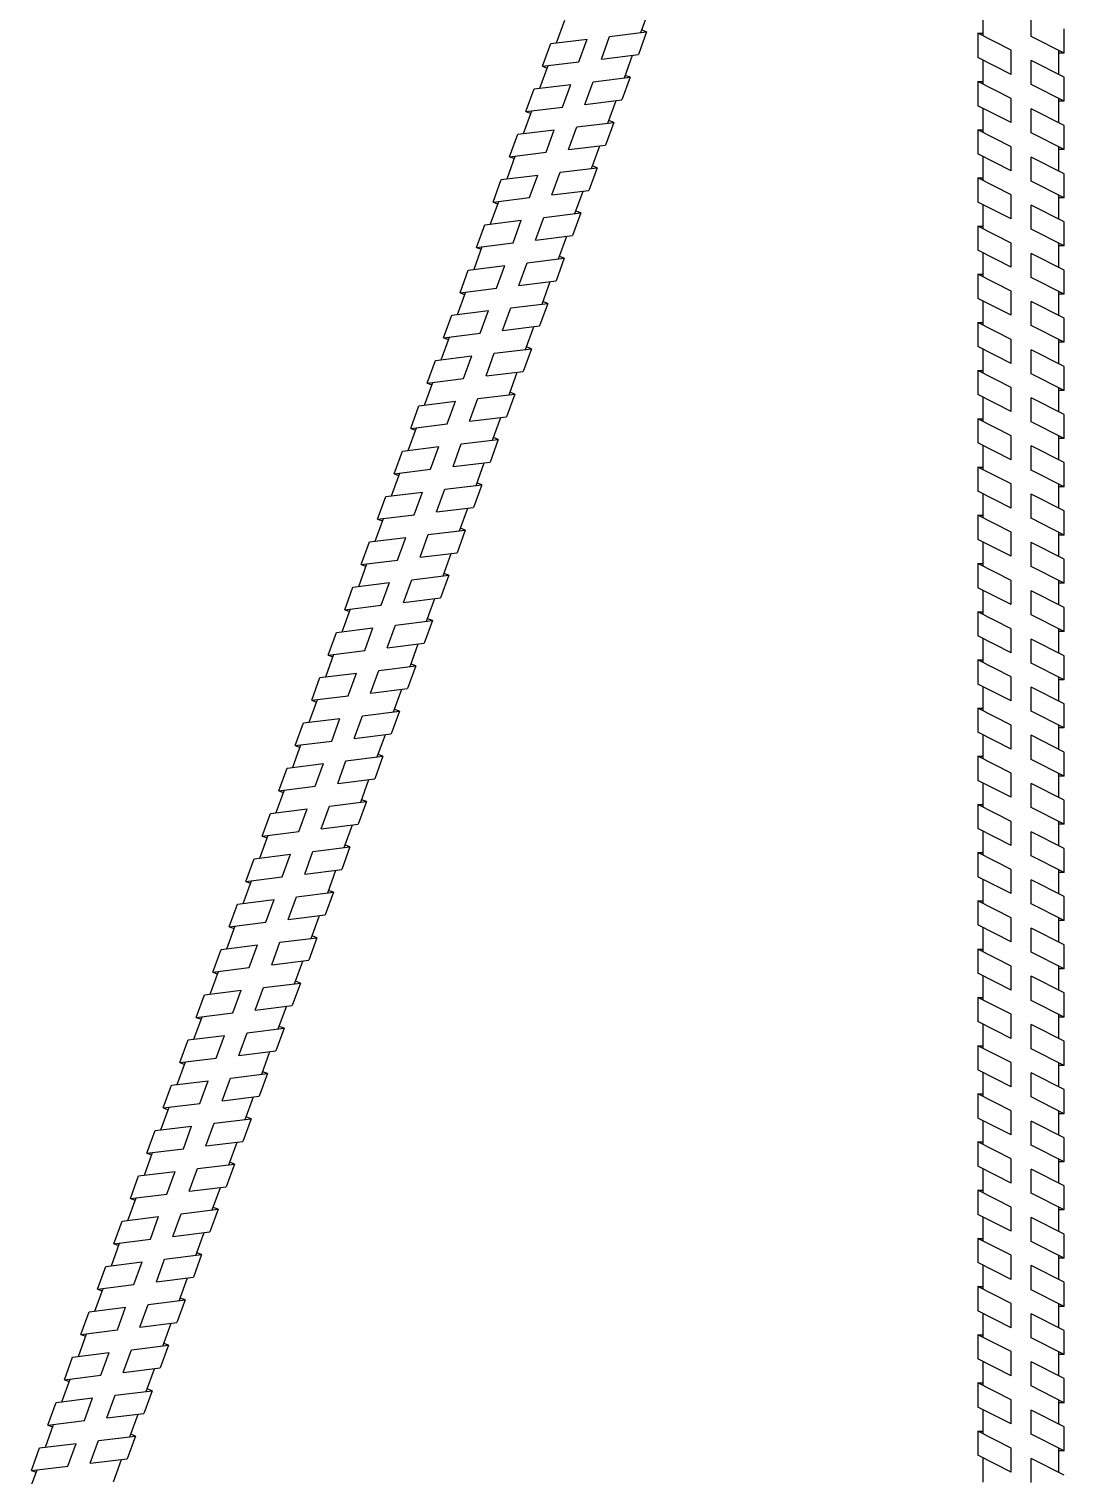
# Model space of a CAD drawing. Header units: millimetres. Extents: x -1985 to 969, y 203 to 500.
# Drawn here: x -1839.09 to -1833.08, y 458.97 to 467.37 of the extents above; entities that cross this region are included whole.
import ezdxf

# ---------------------------------------------------------------- set-up
doc = ezdxf.new("R2010")
doc.units = ezdxf.units.MM
doc.layers.add('ШПАЛА', color=7, linetype='Continuous')

# ---------------------------------------------------------------- blocks, each defined once
blk = doc.blocks.new('Анкер витой')
at = {"color": 252}
for p, q in [((-147935.58, -7718.45), (-147935.58, -7711.45)), ((-147920.22, -7717.64), (-147910.58, -7712.72)), ((-147910.58, -7712.72), (-147912.09, -7712.72)), ((-147910.58, -7712.72), (-147910.58, -7719.72)), ((-147935.58, -7718.45), (-147926.07, -7713.61)), ((-147935.58, -7718.45), (-147934.09, -7718.45)), ((-147935.58, -7725.46), (-147926.07, -7720.62)), ((-147920.22, -7724.64), (-147910.58, -7719.72)), ((-147935.58, -7732.46), (-147935.58, -7725.46)), ((-147935.58, -7732.46), (-147926.07, -7727.62)), ((-147920.22, -7731.66), (-147910.58, -7726.75)), ((-147910.58, -7726.75), (-147912.09, -7726.75)), ((-147910.58, -7726.75), (-147910.58, -7733.75)), ((-147935.58, -7732.46), (-147934.09, -7732.46)), ((-147920.22, -7738.66), (-147910.58, -7733.75)), ((-147935.58, -7739.49), (-147926.07, -7734.64)), ((-147935.58, -7746.49), (-147935.58, -7739.49)), ((-147935.58, -7746.49), (-147926.07, -7741.64)), ((-147920.22, -7745.67), (-147910.58, -7740.76)), ((-147910.58, -7740.76), (-147912.09, -7740.76)), ((-147910.58, -7740.76), (-147910.58, -7747.76)), ((-147935.58, -7746.49), (-147934.09, -7746.49)), ((-147935.58, -7753.5), (-147926.07, -7748.65)), ((-147920.22, -7752.67), (-147910.58, -7747.76)), ((-147935.58, -7760.5), (-147935.58, -7753.5)), ((-147920.22, -7759.63), (-147910.58, -7754.71)), ((-147910.58, -7754.71), (-147912.09, -7754.71)), ((-147910.58, -7754.71), (-147910.58, -7761.71)), ((-147935.58, -7760.5), (-147926.07, -7755.65)), ((-147935.58, -7760.5), (-147934.09, -7760.5)), ((-147935.58, -7767.45), (-147926.07, -7762.61)), ((-147920.22, -7766.63), (-147910.58, -7761.71)), ((-147935.58, -7774.45), (-147935.58, -7767.45)), ((-147935.58, -7774.45), (-147926.07, -7769.61)), ((-147920.22, -7773.64), (-147910.58, -7768.72)), ((-147910.58, -7768.72), (-147912.09, -7768.72)), ((-147910.58, -7768.72), (-147910.58, -7775.72)), ((-147935.58, -7774.45), (-147934.09, -7774.45)), ((-147920.22, -7780.64), (-147910.58, -7775.72)), ((-147935.58, -7781.46), (-147926.07, -7776.62)), ((-147935.58, -7788.46), (-147935.58, -7781.46)), ((-147935.58, -7788.46), (-147926.07, -7783.62)), ((-147920.22, -7787.61), (-147910.58, -7782.69)), ((-147910.58, -7782.69), (-147912.09, -7782.69)), ((-147910.58, -7782.69), (-147910.58, -7789.69)), ((-147935.58, -7788.46), (-147934.09, -7788.46)), ((-147935.58, -7795.43), (-147926.07, -7790.59)), ((-147920.22, -7794.61), (-147910.58, -7789.69)), ((-147935.58, -7802.43), (-147935.58, -7795.43)), ((-147920.22, -7801.62), (-147910.58, -7796.7)), ((-147910.58, -7796.7), (-147912.09, -7796.7)), ((-147910.58, -7796.7), (-147910.58, -7803.7)), ((-147935.58, -7802.43), (-147926.07, -7797.59)), ((-147935.58, -7802.43), (-147934.09, -7802.43)), ((-147935.58, -7809.44), (-147926.07, -7804.6)), ((-147920.22, -7808.62), (-147910.58, -7803.7)), ((-147935.58, -7816.44), (-147935.58, -7809.44)), ((-147935.58, -7816.44), (-147926.07, -7811.6)), ((-147920.22, -7815.55), (-147910.58, -7810.63)), ((-147910.58, -7810.63), (-147912.09, -7810.63)), ((-147910.58, -7810.63), (-147910.58, -7817.63)), ((-147935.58, -7816.44), (-147934.09, -7816.44)), ((-147920.22, -7822.55), (-147910.58, -7817.63)), ((-147935.58, -7823.37), (-147926.07, -7818.52)), ((-147935.58, -7830.37), (-147935.58, -7823.37)), ((-147935.58, -7830.37), (-147926.07, -7825.52)), ((-147920.22, -7829.55), (-147910.58, -7824.64)), ((-147910.58, -7824.64), (-147912.09, -7824.64)), ((-147910.58, -7824.64), (-147910.58, -7831.64)), ((-147935.58, -7830.37), (-147934.09, -7830.37)), ((-147935.58, -7837.38), (-147926.07, -7832.53)), ((-147920.22, -7836.55), (-147910.58, -7831.64)), ((-147935.58, -7844.38), (-147935.58, -7837.38)), ((-147920.22, -7843.56), (-147910.58, -7838.65)), ((-147910.58, -7838.65), (-147912.09, -7838.65)), ((-147910.58, -7838.65), (-147910.58, -7845.65)), ((-147935.58, -7844.38), (-147926.07, -7839.53)), ((-147935.58, -7844.38), (-147934.09, -7844.38)), ((-147935.58, -7851.39), (-147926.07, -7846.54)), ((-147920.22, -7850.56), (-147910.58, -7845.65)), ((-147935.58, -7858.39), (-147935.58, -7851.39)), ((-147935.58, -7858.39), (-147926.07, -7853.54)), ((-147920.22, -7857.57), (-147910.58, -7852.66)), ((-147910.58, -7852.66), (-147912.09, -7852.66)), ((-147910.58, -7852.66), (-147910.58, -7859.66)), ((-147935.58, -7858.39), (-147934.09, -7858.39)), ((-147920.22, -7864.57), (-147910.58, -7859.66)), ((-147935.58, -7865.4), (-147926.07, -7860.55)), ((-147935.58, -7872.4), (-147935.58, -7865.4)), ((-147935.58, -7872.4), (-147926.07, -7867.55)), ((-147920.22, -7871.6), (-147910.58, -7866.69)), ((-147910.58, -7866.69), (-147912.09, -7866.69)), ((-147910.58, -7866.69), (-147910.58, -7873.69)), ((-147935.58, -7872.4), (-147934.09, -7872.4)), ((-147935.58, -7879.42), (-147926.07, -7874.58)), ((-147920.22, -7878.6), (-147910.58, -7873.69)), ((-147935.58, -7886.42), (-147935.58, -7879.42)), ((-147920.22, -7885.61), (-147910.58, -7880.69)), ((-147910.58, -7880.69), (-147912.09, -7880.69)), ((-147910.58, -7880.69), (-147910.58, -7887.69)), ((-147935.58, -7886.42), (-147926.07, -7881.58)), ((-147935.58, -7886.42), (-147934.09, -7886.42)), ((-147935.58, -7893.43), (-147926.07, -7888.59)), ((-147920.22, -7892.61), (-147910.58, -7887.69)), ((-147935.58, -7900.43), (-147935.58, -7893.43)), ((-147935.58, -7900.43), (-147926.07, -7895.59)), ((-147920.22, -7899.56), (-147910.58, -7894.65)), ((-147910.58, -7894.65), (-147912.09, -7894.65)), ((-147910.58, -7894.65), (-147910.58, -7901.65)), ((-147935.58, -7900.43), (-147934.09, -7900.43)), ((-147920.22, -7906.56), (-147910.58, -7901.65)), ((-147935.58, -7907.39), (-147926.07, -7902.54)), ((-147935.58, -7914.39), (-147935.58, -7907.39)), ((-147935.58, -7914.39), (-147926.07, -7909.54)), ((-147920.22, -7913.57), (-147910.58, -7908.66)), ((-147910.58, -7908.66), (-147912.09, -7908.66)), ((-147910.58, -7908.66), (-147910.58, -7915.66)), ((-147935.58, -7914.39), (-147934.09, -7914.39)), ((-147935.58, -7921.4), (-147926.07, -7916.55)), ((-147920.22, -7920.57), (-147910.58, -7915.66)), ((-147935.58, -7928.4), (-147935.58, -7921.4)), ((-147920.22, -7927.54), (-147910.58, -7922.63)), ((-147910.58, -7922.63), (-147912.09, -7922.63)), ((-147910.58, -7922.63), (-147910.58, -7929.63)), ((-147935.58, -7928.4), (-147926.07, -7923.55)), ((-147935.58, -7928.4), (-147934.09, -7928.4)), ((-147935.58, -7935.37), (-147926.07, -7930.52)), ((-147920.22, -7934.54), (-147910.58, -7929.63)), ((-147935.58, -7942.37), (-147935.58, -7935.37)), ((-147935.58, -7942.37), (-147926.07, -7937.52)), ((-147920.22, -7941.55), (-147910.58, -7936.64)), ((-147910.58, -7936.64), (-147912.09, -7936.64)), ((-147910.58, -7936.64), (-147910.58, -7943.64)), ((-147935.58, -7942.37), (-147934.09, -7942.37)), ((-147920.22, -7948.55), (-147910.58, -7943.64)), ((-147935.58, -7949.38), (-147926.07, -7944.53)), ((-147935.58, -7956.38), (-147935.58, -7949.38)), ((-147935.58, -7956.38), (-147926.07, -7951.53)), ((-147920.22, -7955.52), (-147910.58, -7950.61)), ((-147910.58, -7950.61), (-147912.09, -7950.61)), ((-147910.58, -7950.61), (-147910.58, -7957.61)), ((-147935.58, -7956.38), (-147934.09, -7956.38)), ((-147935.58, -7963.34), (-147926.07, -7958.5)), ((-147920.22, -7962.52), (-147910.58, -7957.61)), ((-147935.58, -7970.34), (-147935.58, -7963.34)), ((-147920.22, -7969.53), (-147910.58, -7964.62)), ((-147910.58, -7964.62), (-147912.09, -7964.62)), ((-147910.58, -7964.62), (-147910.58, -7971.62)), ((-147935.58, -7970.34), (-147926.07, -7965.5)), ((-147935.58, -7970.34), (-147934.09, -7970.34)), ((-147935.58, -7977.35), (-147926.07, -7972.51)), ((-147920.22, -7976.53), (-147910.58, -7971.62)), ((-147935.58, -7984.35), (-147935.58, -7977.35)), ((-147935.58, -7984.35), (-147926.07, -7979.51)), ((-147920.22, -7983.54), (-147910.58, -7978.63)), ((-147910.58, -7978.63), (-147912.09, -7978.63)), ((-147910.58, -7978.63), (-147910.58, -7985.63)), ((-147935.58, -7984.35), (-147934.09, -7984.35)), ((-147920.22, -7990.54), (-147910.58, -7985.63)), ((-147935.58, -7991.36), (-147926.07, -7986.52)), ((-147935.58, -7998.36), (-147935.58, -7991.36)), ((-147935.58, -7998.36), (-147926.07, -7993.52)), ((-147920.22, -7997.55), (-147910.58, -7992.63)), ((-147910.58, -7992.63), (-147912.09, -7992.63)), ((-147910.58, -7992.63), (-147910.58, -7999.63)), ((-147935.58, -7998.36), (-147934.09, -7998.36)), ((-147935.58, -8005.37), (-147926.07, -8000.53)), ((-147920.22, -8004.55), (-147910.58, -7999.63)), ((-147935.58, -8012.37), (-147935.58, -8005.37)), ((-147920.22, -8011.57), (-147910.58, -8006.66)), ((-147910.58, -8006.66), (-147912.09, -8006.66)), ((-147910.58, -8006.66), (-147910.58, -8013.66)), ((-147935.58, -8012.37), (-147926.07, -8007.53)), ((-147935.58, -8012.37), (-147934.09, -8012.37)), ((-147935.58, -8019.4), (-147926.07, -8014.55)), ((-147920.22, -8018.57), (-147910.58, -8013.66)), ((-147935.58, -8026.4), (-147935.58, -8019.4)), ((-147935.58, -8026.4), (-147926.07, -8021.55)), ((-147920.22, -8025.58), (-147910.58, -8020.67)), ((-147910.58, -8020.67), (-147912.09, -8020.67)), ((-147910.58, -8020.67), (-147910.58, -8027.67)), ((-147935.58, -8026.4), (-147934.09, -8026.4)), ((-147920.22, -8032.58), (-147910.58, -8027.67)), ((-147935.58, -8033.41), (-147926.07, -8028.56)), ((-147935.58, -8040.41), (-147935.58, -8033.41)), ((-147935.58, -8040.41), (-147926.07, -8035.56)), ((-147920.22, -8039.54), (-147910.58, -8034.62)), ((-147910.58, -8034.62), (-147912.09, -8034.62)), ((-147910.58, -8034.62), (-147910.58, -8041.62)), ((-147935.58, -8040.41), (-147934.09, -8040.41)), ((-147935.58, -8047.36), (-147926.07, -8042.52)), ((-147920.22, -8046.54), (-147910.58, -8041.62)), ((-147935.58, -8054.36), (-147935.58, -8047.36)), ((-147920.22, -8053.55), (-147910.58, -8048.63)), ((-147910.58, -8048.63), (-147912.09, -8048.63)), ((-147910.58, -8048.63), (-147910.58, -8055.63)), ((-147935.58, -8054.36), (-147926.07, -8049.52)), ((-147935.58, -8054.36), (-147934.09, -8054.36)), ((-147935.58, -8061.37), (-147926.07, -8056.53)), ((-147920.22, -8060.55), (-147910.58, -8055.63)), ((-147935.58, -8068.37), (-147935.58, -8061.37)), ((-147935.58, -8068.37), (-147926.07, -8063.53)), ((-147920.22, -8067.52), (-147910.58, -8062.6)), ((-147910.58, -8062.6), (-147912.09, -8062.6)), ((-147910.58, -8062.6), (-147910.58, -8069.6)), ((-147935.58, -8068.37), (-147934.09, -8068.37)), ((-147920.22, -8074.52), (-147910.58, -8069.6)), ((-147935.58, -8075.34), (-147926.07, -8070.5)), ((-147935.58, -8082.34), (-147935.58, -8075.34)), ((-147935.58, -8082.34), (-147926.07, -8077.5)), ((-147920.22, -8081.53), (-147910.58, -8076.61)), ((-147910.58, -8076.61), (-147912.09, -8076.61)), ((-147910.58, -8076.61), (-147910.58, -8083.61)), ((-147935.58, -8082.34), (-147934.09, -8082.34)), ((-147935.58, -8089.35), (-147926.07, -8084.51)), ((-147920.22, -8088.53), (-147910.58, -8083.61)), ((-147935.58, -8096.35), (-147935.58, -8089.35)), ((-147920.22, -8095.48), (-147910.58, -8090.57)), ((-147910.58, -8090.57), (-147912.09, -8090.57)), ((-147910.58, -8090.57), (-147910.58, -8097.57)), ((-147935.58, -8096.35), (-147926.07, -8091.51)), ((-147935.58, -8096.35), (-147934.09, -8096.35)), ((-147935.58, -8103.31), (-147926.07, -8098.46)), ((-147920.22, -8102.48), (-147910.58, -8097.57)), ((-147935.58, -8110.31), (-147935.58, -8103.31)), ((-147935.58, -8110.31), (-147926.07, -8105.46)), ((-147920.22, -8109.49), (-147910.58, -8104.58)), ((-147910.58, -8104.58), (-147912.09, -8104.58)), ((-147910.58, -8104.58), (-147910.58, -8111.58)), ((-147935.58, -8110.31), (-147934.09, -8110.31)), ((-147920.22, -8116.49), (-147910.58, -8111.58)), ((-147935.58, -8117.32), (-147926.07, -8112.47)), ((-147935.58, -8124.32), (-147935.58, -8117.32)), ((-147935.58, -8124.32), (-147926.07, -8119.47)), ((-147920.22, -8123.5), (-147910.58, -8118.59)), ((-147910.58, -8118.59), (-147912.09, -8118.59)), ((-147910.58, -8118.59), (-147910.58, -8125.59)), ((-147935.58, -8124.32), (-147934.09, -8124.32)), ((-147935.58, -8131.33), (-147926.07, -8126.48)), ((-147920.22, -8130.5), (-147910.58, -8125.59))]:
    blk.add_line(p, q, dxfattribs=at)
at = {"layer": 'ШПАЛА', "color": 252}
for p, q in [((-147926.07, -7713.61), (-147926.07, -7706.61)), ((-147912.09, -7713.49), (-147912.09, -7706.48)), ((-147934.09, -7724.7), (-147934.09, -7717.69)), ((-147926.07, -7727.62), (-147926.07, -7720.62)), ((-147920.22, -7724.64), (-147920.22, -7717.64)), ((-147912.09, -7727.52), (-147912.09, -7720.49)), ((-147934.09, -7738.73), (-147934.09, -7731.7)), ((-147920.22, -7738.66), (-147920.22, -7731.66)), ((-147926.07, -7741.64), (-147926.07, -7734.64)), ((-147912.09, -7741.53), (-147912.09, -7734.52)), ((-147934.09, -7752.74), (-147934.09, -7745.73)), ((-147920.22, -7752.67), (-147920.22, -7745.67)), ((-147926.07, -7755.65), (-147926.07, -7748.65)), ((-147912.09, -7755.48), (-147912.09, -7748.53)), ((-147934.09, -7766.69), (-147934.09, -7759.74)), ((-147926.07, -7769.61), (-147926.07, -7762.61)), ((-147920.22, -7766.63), (-147920.22, -7759.63)), ((-147912.09, -7769.49), (-147912.09, -7762.48)), ((-147934.09, -7780.7), (-147934.09, -7773.69)), ((-147920.22, -7780.64), (-147920.22, -7773.64)), ((-147926.07, -7783.62), (-147926.07, -7776.62)), ((-147912.09, -7783.46), (-147912.09, -7776.49)), ((-147934.09, -7794.67), (-147934.09, -7787.7)), ((-147920.22, -7794.61), (-147920.22, -7787.61)), ((-147926.07, -7797.59), (-147926.07, -7790.59)), ((-147912.09, -7797.47), (-147912.09, -7790.46)), ((-147934.09, -7808.68), (-147934.09, -7801.67)), ((-147926.07, -7811.6), (-147926.07, -7804.6)), ((-147920.22, -7808.62), (-147920.22, -7801.62)), ((-147912.09, -7811.4), (-147912.09, -7804.47)), ((-147934.09, -7822.61), (-147934.09, -7815.68)), ((-147920.22, -7822.55), (-147920.22, -7815.55)), ((-147926.07, -7825.52), (-147926.07, -7818.52)), ((-147912.09, -7825.41), (-147912.09, -7818.4)), ((-147934.09, -7836.62), (-147934.09, -7829.61)), ((-147920.22, -7836.55), (-147920.22, -7829.55)), ((-147926.07, -7839.53), (-147926.07, -7832.53)), ((-147912.09, -7839.42), (-147912.09, -7832.41)), ((-147934.09, -7850.63), (-147934.09, -7843.62)), ((-147926.07, -7853.54), (-147926.07, -7846.54)), ((-147920.22, -7850.56), (-147920.22, -7843.56)), ((-147912.09, -7853.43), (-147912.09, -7846.42)), ((-147934.09, -7864.64), (-147934.09, -7857.63)), ((-147920.22, -7864.57), (-147920.22, -7857.57)), ((-147926.07, -7867.55), (-147926.07, -7860.55)), ((-147912.09, -7867.45), (-147912.09, -7860.43)), ((-147934.09, -7878.66), (-147934.09, -7871.64)), ((-147920.22, -7878.6), (-147920.22, -7871.6)), ((-147926.07, -7881.58), (-147926.07, -7874.58)), ((-147912.09, -7881.46), (-147912.09, -7874.45)), ((-147934.09, -7892.67), (-147934.09, -7885.66)), ((-147926.07, -7895.59), (-147926.07, -7888.59)), ((-147920.22, -7892.61), (-147920.22, -7885.61)), ((-147912.09, -7895.42), (-147912.09, -7888.46)), ((-147934.09, -7906.63), (-147934.09, -7899.67)), ((-147920.22, -7906.56), (-147920.22, -7899.56)), ((-147926.07, -7909.54), (-147926.07, -7902.54)), ((-147912.09, -7909.43), (-147912.09, -7902.42)), ((-147934.09, -7920.64), (-147934.09, -7913.63)), ((-147920.22, -7920.57), (-147920.22, -7913.57)), ((-147926.07, -7923.55), (-147926.07, -7916.55)), ((-147912.09, -7923.4), (-147912.09, -7916.43)), ((-147934.09, -7934.61), (-147934.09, -7927.64)), ((-147926.07, -7937.52), (-147926.07, -7930.52)), ((-147920.22, -7934.54), (-147920.22, -7927.54)), ((-147912.09, -7937.41), (-147912.09, -7930.4)), ((-147934.09, -7948.61), (-147934.09, -7941.61)), ((-147920.22, -7948.55), (-147920.22, -7941.55)), ((-147926.07, -7951.53), (-147926.07, -7944.53)), ((-147912.09, -7951.37), (-147912.09, -7944.41)), ((-147934.09, -7962.58), (-147934.09, -7955.61)), ((-147920.22, -7962.52), (-147920.22, -7955.52)), ((-147926.07, -7965.5), (-147926.07, -7958.5)), ((-147912.09, -7965.38), (-147912.09, -7958.37)), ((-147934.09, -7976.59), (-147934.09, -7969.58)), ((-147926.07, -7979.51), (-147926.07, -7972.51)), ((-147920.22, -7976.53), (-147920.22, -7969.53)), ((-147912.09, -7979.39), (-147912.09, -7972.38)), ((-147934.09, -7990.6), (-147934.09, -7983.59)), ((-147920.22, -7990.54), (-147920.22, -7983.54)), ((-147926.07, -7993.52), (-147926.07, -7986.52)), ((-147912.09, -7993.4), (-147912.09, -7986.39)), ((-147934.09, -8004.61), (-147934.09, -7997.6)), ((-147920.22, -8004.55), (-147920.22, -7997.55)), ((-147926.07, -8007.53), (-147926.07, -8000.53)), ((-147912.09, -8007.43), (-147912.09, -8000.4)), ((-147934.09, -8018.64), (-147934.09, -8011.61)), ((-147926.07, -8021.55), (-147926.07, -8014.55)), ((-147920.22, -8018.57), (-147920.22, -8011.57)), ((-147912.09, -8021.44), (-147912.09, -8014.43)), ((-147934.09, -8032.65), (-147934.09, -8025.64)), ((-147920.22, -8032.58), (-147920.22, -8025.58)), ((-147926.07, -8035.56), (-147926.07, -8028.56)), ((-147912.09, -8035.39), (-147912.09, -8028.44)), ((-147934.09, -8046.6), (-147934.09, -8039.65)), ((-147920.22, -8046.54), (-147920.22, -8039.54)), ((-147926.07, -8049.52), (-147926.07, -8042.52)), ((-147912.09, -8049.4), (-147912.09, -8042.39)), ((-147934.09, -8060.61), (-147934.09, -8053.6)), ((-147926.07, -8063.53), (-147926.07, -8056.53)), ((-147920.22, -8060.55), (-147920.22, -8053.55)), ((-147912.09, -8063.37), (-147912.09, -8056.4)), ((-147934.09, -8074.58), (-147934.09, -8067.61)), ((-147920.22, -8074.52), (-147920.22, -8067.52)), ((-147926.07, -8077.5), (-147926.07, -8070.5)), ((-147912.09, -8077.38), (-147912.09, -8070.37)), ((-147934.09, -8088.59), (-147934.09, -8081.58)), ((-147920.22, -8088.53), (-147920.22, -8081.53)), ((-147926.07, -8091.51), (-147926.07, -8084.51)), ((-147912.09, -8091.34), (-147912.09, -8084.38)), ((-147934.09, -8102.55), (-147934.09, -8095.59)), ((-147926.07, -8105.46), (-147926.07, -8098.46)), ((-147920.22, -8102.48), (-147920.22, -8095.48)), ((-147912.09, -8105.35), (-147912.09, -8098.34)), ((-147934.09, -8116.56), (-147934.09, -8109.55)), ((-147920.22, -8116.49), (-147920.22, -8109.49)), ((-147926.07, -8119.47), (-147926.07, -8112.47)), ((-147912.09, -8119.36), (-147912.09, -8112.35)), ((-147934.09, -8130.57), (-147934.09, -8123.56)), ((-147920.22, -8130.5), (-147920.22, -8123.5)), ((-147926.07, -8133.48), (-147926.07, -8126.48)), ((-147912.09, -8133.37), (-147912.09, -8126.36))]:
    blk.add_line(p, q, dxfattribs=at)

msp = doc.modelspace()

# ---------------------------------------------------------------- linework, layer by layer
at = {"color": 252}
for p, q in [((-1835.7216, 467.324), (-1835.5068, 467.3504)), ((-1835.5068, 467.3504), (-1835.5546, 467.2188)), ((-1835.5068, 467.3503), (-1835.5351, 467.3607)), ((-1836.1116, 467.1504), (-1836.0637, 467.282)), ((-1836.0637, 467.282), (-1835.8519, 467.308)), ((-1836.1116, 467.1504), (-1835.8998, 467.1764)), ((-1835.7695, 467.1924), (-1835.5546, 467.2188)), ((-1836.1116, 467.1504), (-1836.0835, 467.1402)), ((-1835.8175, 467.0607), (-1835.6026, 467.0871)), ((-1835.6026, 467.0871), (-1835.6505, 466.9555)), ((-1835.6026, 467.0871), (-1835.6309, 467.0974)), ((-1836.2074, 466.8871), (-1836.1596, 467.0187)), ((-1836.1596, 467.0187), (-1835.9477, 467.0447)), ((-1836.2074, 466.8871), (-1835.9956, 466.9131)), ((-1835.8653, 466.9291), (-1835.6505, 466.9555)), ((-1836.2074, 466.8871), (-1836.1794, 466.8769)), ((-1835.9129, 466.7984), (-1835.698, 466.8248)), ((-1835.698, 466.8248), (-1835.7459, 466.6932)), ((-1835.698, 466.8248), (-1835.7263, 466.8351)), ((-1836.3029, 466.6248), (-1836.255, 466.7564)), ((-1836.255, 466.7564), (-1836.0432, 466.7824)), ((-1836.3029, 466.6248), (-1836.0911, 466.6509)), ((-1835.9608, 466.6669), (-1835.7459, 466.6932)), ((-1836.3029, 466.6248), (-1836.2748, 466.6146)), ((-1835.7939, 466.5615), (-1835.8222, 466.5718)), ((-1836.3987, 466.3616), (-1836.3509, 466.4931)), ((-1836.3509, 466.4931), (-1836.139, 466.5191)), ((-1836.0087, 466.5351), (-1835.7939, 466.5615)), ((-1835.7939, 466.5615), (-1835.8418, 466.4299)), ((-1836.0566, 466.4036), (-1835.8418, 466.4299)), ((-1836.3987, 466.3616), (-1836.1869, 466.3876)), ((-1836.3987, 466.3616), (-1836.3707, 466.3513)), ((-1836.4943, 466.099), (-1836.4464, 466.2306)), ((-1836.4464, 466.2306), (-1836.2346, 466.2566)), ((-1836.1043, 466.2726), (-1835.8894, 466.299)), ((-1835.8894, 466.299), (-1835.9373, 466.1674)), ((-1835.8894, 466.299), (-1835.9177, 466.3093)), ((-1836.1522, 466.141), (-1835.9373, 466.1674)), ((-1836.4943, 466.099), (-1836.2825, 466.125)), ((-1836.4943, 466.099), (-1836.4662, 466.0888)), ((-1836.5422, 465.9673), (-1836.3304, 465.9933)), ((-1836.2001, 466.0093), (-1835.9853, 466.0357)), ((-1835.9853, 466.0357), (-1836.0331, 465.9041)), ((-1835.9853, 466.0357), (-1836.0136, 466.046)), ((-1836.5901, 465.8357), (-1836.5422, 465.9673)), ((-1836.248, 465.8777), (-1836.0331, 465.9041)), ((-1836.5901, 465.8357), (-1836.3783, 465.8617)), ((-1836.5901, 465.8357), (-1836.562, 465.8255)), ((-1836.6375, 465.7056), (-1836.4257, 465.7316)), ((-1836.2954, 465.7476), (-1836.0805, 465.7739)), ((-1836.0805, 465.7739), (-1836.1284, 465.6424)), ((-1836.0805, 465.7739), (-1836.1088, 465.7842)), ((-1836.6854, 465.574), (-1836.6375, 465.7056)), ((-1836.3433, 465.616), (-1836.1284, 465.6424)), ((-1836.6854, 465.574), (-1836.4735, 465.6)), ((-1836.6854, 465.574), (-1836.6573, 465.5638)), ((-1836.3912, 465.4843), (-1836.1763, 465.5106)), ((-1836.1763, 465.5106), (-1836.2242, 465.3791)), ((-1836.1763, 465.5106), (-1836.2047, 465.5209)), ((-1836.7812, 465.3107), (-1836.7333, 465.4423)), ((-1836.7333, 465.4423), (-1836.5215, 465.4683)), ((-1836.7812, 465.3107), (-1836.5694, 465.3367)), ((-1836.7812, 465.3107), (-1836.7531, 465.3005)), ((-1836.4391, 465.3527), (-1836.2242, 465.3791)), ((-1836.4871, 465.221), (-1836.2722, 465.2473)), ((-1836.2722, 465.2473), (-1836.3201, 465.1158)), ((-1836.2722, 465.2473), (-1836.3005, 465.2576)), ((-1836.877, 465.0474), (-1836.8292, 465.179)), ((-1836.8292, 465.179), (-1836.6173, 465.205)), ((-1836.877, 465.0474), (-1836.6652, 465.0734)), ((-1836.5349, 465.0894), (-1836.3201, 465.1158)), ((-1836.877, 465.0474), (-1836.849, 465.0372)), ((-1836.5829, 464.9577), (-1836.368, 464.984)), ((-1836.368, 464.984), (-1836.4159, 464.8525)), ((-1836.368, 464.984), (-1836.3963, 464.9943)), ((-1836.9729, 464.7841), (-1836.925, 464.9157)), ((-1836.925, 464.9157), (-1836.7132, 464.9417)), ((-1836.9729, 464.7841), (-1836.761, 464.8101)), ((-1836.6308, 464.8261), (-1836.4159, 464.8525)), ((-1836.9729, 464.7841), (-1836.9448, 464.7739)), ((-1836.6788, 464.6941), (-1836.464, 464.7205)), ((-1836.464, 464.7205), (-1836.5118, 464.5889)), ((-1836.464, 464.7205), (-1836.4923, 464.7308)), ((-1837.0688, 464.5205), (-1837.0209, 464.6521)), ((-1837.0209, 464.6521), (-1836.8091, 464.6781)), ((-1836.7267, 464.5625), (-1836.5118, 464.5889)), ((-1837.0688, 464.5205), (-1836.857, 464.5465)), ((-1837.0688, 464.5205), (-1837.0407, 464.5103)), ((-1836.5598, 464.4572), (-1836.5881, 464.4675)), ((-1837.1646, 464.2572), (-1837.1168, 464.3888)), ((-1837.1168, 464.3888), (-1836.9049, 464.4148)), ((-1836.7747, 464.4308), (-1836.5598, 464.4572)), ((-1836.5598, 464.4572), (-1836.6077, 464.3256)), ((-1836.8225, 464.2992), (-1836.6077, 464.3256)), ((-1837.1646, 464.2572), (-1836.9528, 464.2832)), ((-1837.1646, 464.2572), (-1837.1366, 464.247)), ((-1837.2122, 464.1265), (-1837.0004, 464.1525)), ((-1836.8701, 464.1685), (-1836.6552, 464.1949)), ((-1836.6552, 464.1949), (-1836.7031, 464.0634)), ((-1836.6552, 464.1949), (-1836.6835, 464.2052)), ((-1837.2601, 463.995), (-1837.2122, 464.1265)), ((-1836.918, 464.037), (-1836.7031, 464.0634)), ((-1837.2601, 463.995), (-1837.0483, 464.021)), ((-1837.2601, 463.995), (-1837.232, 463.9847)), ((-1837.308, 463.8632), (-1837.0962, 463.8892)), ((-1836.9659, 463.9052), (-1836.7511, 463.9316)), ((-1836.7511, 463.9316), (-1836.799, 463.8001)), ((-1836.7511, 463.9316), (-1836.7794, 463.9419)), ((-1837.3559, 463.7317), (-1837.308, 463.8632)), ((-1837.0138, 463.7737), (-1836.799, 463.8001)), ((-1837.3559, 463.7317), (-1837.1441, 463.7577)), ((-1837.3559, 463.7317), (-1837.3279, 463.7215)), ((-1837.4036, 463.6007), (-1837.1918, 463.6267)), ((-1837.0615, 463.6427), (-1836.8466, 463.6691)), ((-1836.8466, 463.6691), (-1836.8945, 463.5375)), ((-1836.8466, 463.6691), (-1836.8749, 463.6794)), ((-1837.4515, 463.4691), (-1837.4036, 463.6007)), ((-1837.4515, 463.4691), (-1837.2397, 463.4951)), ((-1837.4515, 463.4691), (-1837.4234, 463.4589)), ((-1837.1094, 463.5111), (-1836.8945, 463.5375)), ((-1837.1573, 463.3794), (-1836.9425, 463.4058)), ((-1836.9425, 463.4058), (-1836.9903, 463.2742)), ((-1836.9425, 463.4058), (-1836.9708, 463.4161)), ((-1837.5473, 463.2058), (-1837.4994, 463.3374)), ((-1837.4994, 463.3374), (-1837.2876, 463.3634)), ((-1837.5473, 463.2058), (-1837.3355, 463.2319)), ((-1837.5473, 463.2058), (-1837.5192, 463.1956)), ((-1837.2052, 463.2478), (-1836.9903, 463.2742)), ((-1837.2526, 463.1176), (-1837.0377, 463.144)), ((-1837.0377, 463.144), (-1837.0856, 463.0124)), ((-1837.0377, 463.144), (-1837.066, 463.1543)), ((-1837.6426, 462.9441), (-1837.5947, 463.0756)), ((-1837.5947, 463.0756), (-1837.3829, 463.1016)), ((-1837.6426, 462.9441), (-1837.4308, 462.9701)), ((-1837.3005, 462.9861), (-1837.0856, 463.0124)), ((-1837.6426, 462.9441), (-1837.6145, 462.9338)), ((-1837.3484, 462.8543), (-1837.1336, 462.8807)), ((-1837.1336, 462.8807), (-1837.1815, 462.7492)), ((-1837.1336, 462.8807), (-1837.1619, 462.891)), ((-1837.7384, 462.6808), (-1837.6905, 462.8123)), ((-1837.6905, 462.8123), (-1837.4787, 462.8383)), ((-1837.7384, 462.6808), (-1837.5266, 462.7068)), ((-1837.3963, 462.7228), (-1837.1815, 462.7492)), ((-1837.7384, 462.6808), (-1837.7104, 462.6705)), ((-1837.4443, 462.591), (-1837.2294, 462.6174)), ((-1837.2294, 462.6174), (-1837.2773, 462.4858)), ((-1837.2294, 462.6174), (-1837.2577, 462.6277)), ((-1837.8343, 462.4175), (-1837.7864, 462.549)), ((-1837.7864, 462.549), (-1837.5745, 462.575)), ((-1837.4922, 462.4595), (-1837.2773, 462.4858)), ((-1837.8343, 462.4175), (-1837.6224, 462.4435)), ((-1837.8343, 462.4175), (-1837.8062, 462.4072)), ((-1837.9301, 462.1542), (-1837.8822, 462.2857)), ((-1837.8822, 462.2857), (-1837.6704, 462.3117)), ((-1837.5401, 462.3277), (-1837.3252, 462.3541)), ((-1837.3252, 462.3541), (-1837.3731, 462.2226)), ((-1837.3252, 462.3541), (-1837.3535, 462.3644)), ((-1837.588, 462.1962), (-1837.3731, 462.2226)), ((-1837.9301, 462.1542), (-1837.7183, 462.1802)), ((-1837.9301, 462.1542), (-1837.902, 462.1439)), ((-1837.9781, 462.0221), (-1837.7663, 462.0482)), ((-1837.636, 462.0641), (-1837.4212, 462.0905)), ((-1837.4212, 462.0905), (-1837.4691, 461.959)), ((-1837.4212, 462.0905), (-1837.4495, 462.1008)), ((-1838.026, 461.8906), (-1837.9781, 462.0221)), ((-1837.6839, 461.9326), (-1837.4691, 461.959)), ((-1838.026, 461.8906), (-1837.8142, 461.9166)), ((-1838.026, 461.8906), (-1837.998, 461.8804)), ((-1838.074, 461.7588), (-1837.8621, 461.7849)), ((-1837.7319, 461.8009), (-1837.517, 461.8272)), ((-1837.517, 461.8272), (-1837.5649, 461.6957)), ((-1837.517, 461.8272), (-1837.5453, 461.8375)), ((-1838.1219, 461.6273), (-1838.074, 461.7588)), ((-1837.7798, 461.6693), (-1837.5649, 461.6957)), ((-1838.1219, 461.6273), (-1837.91, 461.6533)), ((-1838.1219, 461.6273), (-1838.0938, 461.6171)), ((-1837.8273, 461.5386), (-1837.6125, 461.565)), ((-1837.6125, 461.565), (-1837.6603, 461.4334)), ((-1837.6125, 461.565), (-1837.6408, 461.5753)), ((-1838.2173, 461.365), (-1838.1694, 461.4966)), ((-1838.1694, 461.4966), (-1837.9576, 461.5226)), ((-1838.2173, 461.365), (-1838.0055, 461.391)), ((-1838.2173, 461.365), (-1838.1892, 461.3548)), ((-1837.8752, 461.407), (-1837.6603, 461.4334)), ((-1837.9232, 461.2753), (-1837.7083, 461.3017)), ((-1837.7083, 461.3017), (-1837.7562, 461.1701)), ((-1837.7083, 461.3017), (-1837.7366, 461.312)), ((-1838.3132, 461.1017), (-1838.2653, 461.2333)), ((-1838.2653, 461.2333), (-1838.0534, 461.2593)), ((-1838.3132, 461.1017), (-1838.1013, 461.1277)), ((-1837.971, 461.1437), (-1837.7562, 461.1701)), ((-1838.3132, 461.1017), (-1838.2851, 461.0915)), ((-1838.0187, 461.0128), (-1837.8038, 461.0391)), ((-1837.8038, 461.0391), (-1837.8517, 460.9076)), ((-1837.8038, 461.0391), (-1837.8322, 461.0494)), ((-1838.4087, 460.8392), (-1838.3608, 460.9708)), ((-1838.3608, 460.9708), (-1838.149, 460.9968)), ((-1838.4087, 460.8392), (-1838.1969, 460.8652)), ((-1838.0666, 460.8812), (-1837.8517, 460.9076)), ((-1838.4087, 460.8392), (-1838.3806, 460.829)), ((-1838.1145, 460.7495), (-1837.8997, 460.7758)), ((-1837.8997, 460.7758), (-1837.9476, 460.6443)), ((-1837.8997, 460.7758), (-1837.928, 460.7862)), ((-1838.5045, 460.5759), (-1838.4567, 460.7075)), ((-1838.4567, 460.7075), (-1838.2448, 460.7335)), ((-1838.5045, 460.5759), (-1838.2927, 460.6019)), ((-1838.1624, 460.6179), (-1837.9476, 460.6443)), ((-1838.5045, 460.5759), (-1838.4765, 460.5657)), ((-1837.9952, 460.5133), (-1838.0235, 460.5236)), ((-1838.6001, 460.3134), (-1838.5522, 460.445)), ((-1838.5522, 460.445), (-1838.3404, 460.471)), ((-1838.2101, 460.487), (-1837.9952, 460.5133)), ((-1837.9952, 460.5133), (-1838.0431, 460.3818)), ((-1838.258, 460.3554), (-1838.0431, 460.3818)), ((-1838.6001, 460.3134), (-1838.3882, 460.3394)), ((-1838.6001, 460.3134), (-1838.572, 460.3032)), ((-1838.6959, 460.0501), (-1838.648, 460.1817)), ((-1838.648, 460.1817), (-1838.4362, 460.2077)), ((-1838.3059, 460.2237), (-1838.0911, 460.25)), ((-1838.0911, 460.25), (-1838.1389, 460.1185)), ((-1838.0911, 460.25), (-1838.1194, 460.2603)), ((-1838.3538, 460.0921), (-1838.1389, 460.1185)), ((-1838.6959, 460.0501), (-1838.4841, 460.0761)), ((-1838.6959, 460.0501), (-1838.6678, 460.0399)), ((-1838.7439, 459.9184), (-1838.532, 459.9444)), ((-1838.4018, 459.9604), (-1838.1869, 459.9867)), ((-1838.1869, 459.9867), (-1838.2348, 459.8552)), ((-1838.1869, 459.9867), (-1838.2152, 459.997)), ((-1838.7917, 459.7868), (-1838.7439, 459.9184)), ((-1838.4496, 459.8288), (-1838.2348, 459.8552)), ((-1838.7917, 459.7868), (-1838.5799, 459.8128)), ((-1838.7917, 459.7868), (-1838.7637, 459.7766)), ((-1838.8397, 459.6551), (-1838.6279, 459.6811)), ((-1838.4976, 459.6971), (-1838.2827, 459.7235)), ((-1838.2827, 459.7235), (-1838.3306, 459.5919)), ((-1838.2827, 459.7234), (-1838.311, 459.7338)), ((-1838.8876, 459.5235), (-1838.8397, 459.6551)), ((-1838.8876, 459.5235), (-1838.6757, 459.5495)), ((-1838.8876, 459.5235), (-1838.8595, 459.5133)), ((-1838.5455, 459.5655), (-1838.3306, 459.5919)), ((-1838.5935, 459.4335), (-1838.3787, 459.4599)), ((-1838.3787, 459.4599), (-1838.4265, 459.3283)), ((-1838.3787, 459.4599), (-1838.407, 459.4702)), ((-1838.9835, 459.2599), (-1838.9356, 459.3915)), ((-1838.9356, 459.3915), (-1838.7238, 459.4175)), ((-1838.9835, 459.2599), (-1838.7717, 459.2859)), ((-1838.9835, 459.2599), (-1838.9554, 459.2497)), ((-1838.6414, 459.3019), (-1838.4265, 459.3283)), ((-1838.6894, 459.1702), (-1838.4745, 459.1966)), ((-1838.4745, 459.1966), (-1838.5224, 459.065)), ((-1838.4745, 459.1966), (-1838.5028, 459.2069)), ((-1839.0793, 458.9966), (-1839.0315, 459.1282)), ((-1839.0315, 459.1282), (-1838.8196, 459.1542)), ((-1839.0793, 458.9966), (-1838.8675, 459.0226)), ((-1838.7372, 459.0386), (-1838.5224, 459.065)), ((-1839.0793, 458.9966), (-1839.0513, 458.9864))]:
    msp.add_line(p, q, dxfattribs=at)
at = {"layer": 'ШПАЛА', "color": 252}
for p, q in [((-1836.0305, 467.286), (-1835.9824, 467.4181)), ((-1835.5403, 467.3462), (-1835.4923, 467.4783)), ((-1835.7695, 467.1924), (-1835.7216, 467.324)), ((-1835.8998, 467.1764), (-1835.8519, 467.308)), ((-1836.1263, 467.0228), (-1836.0783, 467.1545)), ((-1835.6361, 467.0829), (-1835.5882, 467.2147)), ((-1835.9956, 466.9131), (-1835.9477, 467.0447)), ((-1835.8653, 466.9291), (-1835.8175, 467.0607)), ((-1835.7316, 466.8207), (-1835.684, 466.9514)), ((-1836.2217, 466.7605), (-1836.1742, 466.8912)), ((-1836.0911, 466.6509), (-1836.0432, 466.7824)), ((-1835.9608, 466.6669), (-1835.9129, 466.7984)), ((-1835.8274, 466.5574), (-1835.7795, 466.6891)), ((-1836.3176, 466.4972), (-1836.2696, 466.6289)), ((-1836.1869, 466.3876), (-1836.139, 466.5191)), ((-1836.0566, 466.4036), (-1836.0087, 466.5351)), ((-1835.923, 466.2948), (-1835.8753, 466.4258)), ((-1836.4131, 466.2347), (-1836.3655, 466.3656)), ((-1836.2825, 466.125), (-1836.2346, 466.2566)), ((-1836.1522, 466.141), (-1836.1043, 466.2726)), ((-1836.0188, 466.0315), (-1835.9709, 466.1633)), ((-1836.509, 465.9714), (-1836.461, 466.1031)), ((-1836.3783, 465.8617), (-1836.3304, 465.9933)), ((-1836.248, 465.8777), (-1836.2001, 466.0093)), ((-1836.1141, 465.7698), (-1836.0667, 465.9)), ((-1836.6042, 465.7096), (-1836.5568, 465.8398)), ((-1836.4735, 465.6), (-1836.4257, 465.7316)), ((-1836.3433, 465.616), (-1836.2954, 465.7476)), ((-1836.7, 465.4463), (-1836.6521, 465.5781)), ((-1836.2099, 465.5065), (-1836.162, 465.6383)), ((-1836.4391, 465.3527), (-1836.3912, 465.4843)), ((-1836.5694, 465.3367), (-1836.5215, 465.4683)), ((-1836.7959, 465.183), (-1836.7479, 465.3148)), ((-1836.3057, 465.2432), (-1836.2578, 465.375)), ((-1836.5349, 465.0894), (-1836.4871, 465.221)), ((-1836.6652, 465.0734), (-1836.6173, 465.205)), ((-1836.4016, 464.9799), (-1836.3536, 465.1117)), ((-1836.8917, 464.9197), (-1836.8438, 465.0515)), ((-1836.761, 464.8101), (-1836.7132, 464.9417)), ((-1836.6308, 464.8261), (-1836.5829, 464.9577)), ((-1836.4975, 464.7163), (-1836.4495, 464.8484)), ((-1836.9877, 464.6562), (-1836.9396, 464.7882)), ((-1836.857, 464.5465), (-1836.8091, 464.6781)), ((-1836.7267, 464.5625), (-1836.6788, 464.6941)), ((-1836.5933, 464.4531), (-1836.5454, 464.5848)), ((-1837.0835, 464.3929), (-1837.0355, 464.5246)), ((-1836.9528, 464.2832), (-1836.9049, 464.4148)), ((-1836.8225, 464.2992), (-1836.7747, 464.4308)), ((-1836.6888, 464.1908), (-1836.6412, 464.3215)), ((-1837.1789, 464.1306), (-1837.1314, 464.2613)), ((-1837.0483, 464.021), (-1837.0004, 464.1525)), ((-1836.918, 464.037), (-1836.8701, 464.1685)), ((-1836.7846, 463.9275), (-1836.7367, 464.0592)), ((-1837.2748, 463.8673), (-1837.2268, 463.9991)), ((-1837.1441, 463.7577), (-1837.0962, 463.8892)), ((-1837.0138, 463.7737), (-1836.9659, 463.9052)), ((-1836.8802, 463.665), (-1836.8325, 463.7959)), ((-1837.3703, 463.6048), (-1837.3227, 463.7358)), ((-1837.2397, 463.4951), (-1837.1918, 463.6267)), ((-1837.1094, 463.5111), (-1837.0615, 463.6427)), ((-1837.4662, 463.3415), (-1837.4182, 463.4732)), ((-1836.976, 463.4017), (-1836.9281, 463.5334)), ((-1837.2052, 463.2478), (-1837.1573, 463.3794)), ((-1837.3355, 463.2319), (-1837.2876, 463.3634)), ((-1837.5614, 463.0797), (-1837.514, 463.2099)), ((-1837.0713, 463.1399), (-1837.0239, 463.2701)), ((-1837.4308, 462.9701), (-1837.3829, 463.1016)), ((-1837.3005, 462.9861), (-1837.2526, 463.1176)), ((-1837.1671, 462.8766), (-1837.1192, 463.0083)), ((-1837.6573, 462.8164), (-1837.6093, 462.9481)), ((-1837.5266, 462.7068), (-1837.4787, 462.8383)), ((-1837.3963, 462.7228), (-1837.3484, 462.8543)), ((-1837.263, 462.6133), (-1837.215, 462.745)), ((-1837.7531, 462.5531), (-1837.7052, 462.6848)), ((-1837.6224, 462.4435), (-1837.5745, 462.575)), ((-1837.4922, 462.4595), (-1837.4443, 462.591)), ((-1837.3588, 462.35), (-1837.3108, 462.4817)), ((-1837.8489, 462.2898), (-1837.801, 462.4215)), ((-1837.7183, 462.1802), (-1837.6704, 462.3117)), ((-1837.588, 462.1962), (-1837.5401, 462.3277)), ((-1837.4547, 462.0864), (-1837.4067, 462.2184)), ((-1837.9449, 462.0262), (-1837.8968, 462.1583)), ((-1837.8142, 461.9166), (-1837.7663, 462.0482)), ((-1837.6839, 461.9326), (-1837.636, 462.0641)), ((-1837.5506, 461.8231), (-1837.5026, 461.9549)), ((-1838.0407, 461.7629), (-1837.9928, 461.8947)), ((-1837.91, 461.6533), (-1837.8621, 461.7849)), ((-1837.7798, 461.6693), (-1837.7319, 461.8009)), ((-1838.1362, 461.5007), (-1838.0886, 461.6314)), ((-1837.646, 461.5609), (-1837.5984, 461.6916)), ((-1837.8752, 461.407), (-1837.8273, 461.5386)), ((-1838.0055, 461.391), (-1837.9576, 461.5226)), ((-1838.232, 461.2374), (-1838.184, 461.3691)), ((-1837.7418, 461.2976), (-1837.6939, 461.4293)), ((-1837.971, 461.1437), (-1837.9232, 461.2753)), ((-1838.1013, 461.1277), (-1838.0534, 461.2593)), ((-1838.3275, 460.9748), (-1838.2799, 461.1058)), ((-1837.8374, 461.035), (-1837.7897, 461.166)), ((-1838.1969, 460.8652), (-1838.149, 460.9968)), ((-1838.0666, 460.8812), (-1838.0187, 461.0128)), ((-1837.9332, 460.7717), (-1837.8853, 460.9035)), ((-1838.4234, 460.7115), (-1838.3754, 460.8433)), ((-1838.2927, 460.6019), (-1838.2448, 460.7335)), ((-1838.1624, 460.6179), (-1838.1145, 460.7495)), ((-1838.0288, 460.5092), (-1837.9811, 460.6402)), ((-1838.5189, 460.449), (-1838.4713, 460.58)), ((-1838.3882, 460.3394), (-1838.3404, 460.471)), ((-1838.258, 460.3554), (-1838.2101, 460.487)), ((-1838.1246, 460.2459), (-1838.0767, 460.3777)), ((-1838.6148, 460.1857), (-1838.5668, 460.3175)), ((-1838.4841, 460.0761), (-1838.4362, 460.2077)), ((-1838.3538, 460.0921), (-1838.3059, 460.2237)), ((-1838.2204, 459.9826), (-1838.1725, 460.1144)), ((-1838.7106, 459.9224), (-1838.6626, 460.0542)), ((-1838.5799, 459.8128), (-1838.532, 459.9444)), ((-1838.4496, 459.8288), (-1838.4018, 459.9604)), ((-1838.3163, 459.7193), (-1838.2683, 459.8511)), ((-1838.8064, 459.6591), (-1838.7585, 459.7909)), ((-1838.6757, 459.5495), (-1838.6279, 459.6811)), ((-1838.5455, 459.5655), (-1838.4976, 459.6971)), ((-1838.9024, 459.3956), (-1838.8543, 459.5276)), ((-1838.4122, 459.4558), (-1838.3642, 459.5878)), ((-1838.6414, 459.3019), (-1838.5935, 459.4335)), ((-1838.7717, 459.2859), (-1838.7238, 459.4175)), ((-1838.9982, 459.1323), (-1838.9502, 459.264)), ((-1838.508, 459.1925), (-1838.4601, 459.3242)), ((-1838.8675, 459.0226), (-1838.8196, 459.1542)), ((-1838.7372, 459.0386), (-1838.6894, 459.1702)), ((-1838.6035, 458.9302), (-1838.5559, 459.0609)), ((-1839.0936, 458.87), (-1839.0461, 459.0007))]:
    msp.add_line(p, q, dxfattribs=at)

# ---------------------------------------------------------------- block references
at = {"extrusion": (0, 0, -1), "xscale": 0.01999999999998181, "yscale": 0.01999999999998181, "zscale": -0.02}
msp.add_blockref('Анкер витой', (4791.7945, 621.5965), dxfattribs=at)

doc.saveas('drawing.dxf')
